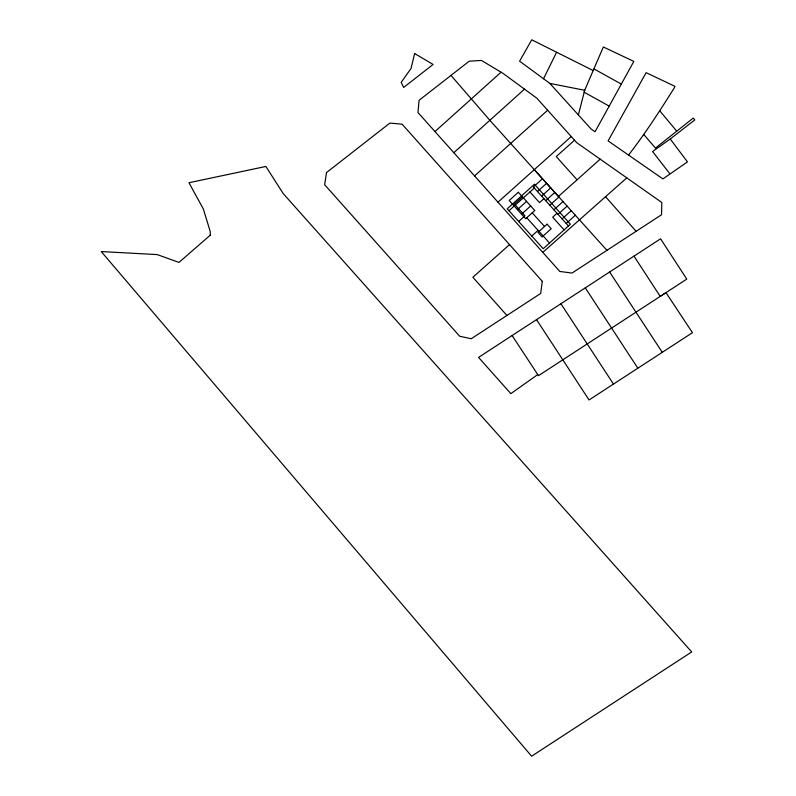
<?xml version="1.0" encoding="UTF-8"?>
<svg xmlns="http://www.w3.org/2000/svg" width="796" height="796" viewBox="0 0 796 796"><rect width="100%" height="100%" fill="white"/><g stroke="black" fill="none" stroke-linecap="round" stroke-linejoin="round"><path stroke-width="1.19" d="M578.364 114.942L584.692 90.276L603.348 46.974L633.835 61.411L595.05 131.758L591.05 128.962L549.867 83.411L519.609 61.173L531.748 39.8L593.299 70.605M543.539 78.754L556.553 52.307M628.472 155.18C645.078 133.718 659.864 110.903 674.252 87.918L674.988 86.356L646.113 72.675L608.094 140.902L662.909 178.901L687.475 161.896L670.242 139.001L652.561 151.509L669.844 173.747M547.638 110.236L474.565 175.926M524.504 89.142L453.839 152.693M513.33 205.05L522.445 196.841M542.504 178.762L533.39 186.98L568.463 225.964M517.44 209.607L526.554 201.398M537.499 191.537L546.613 183.319M521.549 214.164L530.663 205.955M541.598 196.095L550.713 187.876M518.654 221.447L524.952 215.776L515.291 205.06M543.887 198.701L539.529 202.632L529.917 191.955M545.708 200.652L554.822 192.433M549.817 205.209L558.931 196.99M553.926 209.766L563.041 201.547M531.798 236.034L538.096 230.352M557.031 213.288L552.683 217.209L564.105 229.895M558.036 214.323L567.15 206.104M562.145 218.88L571.259 210.661M566.245 223.437L575.359 215.219M434.974 131.559L501.062 72.207M497.988 202.174L417.98 112.515L419.084 100.296L469.202 61.202L481.451 60.436L503.122 73.441L536.842 98.207L576.821 142.753L661.784 202.463L661.566 214.731L571.986 273.068L559.807 271.446L497.988 202.174L571.249 136.544M574.533 140.205L556.255 156.563L577.06 179.806M508.972 210.721L534.285 188.045M600.184 159.17L558.414 196.453L489.888 120.345L450.994 75.401M509.53 244.601L472.884 277.267L506.923 315.455M542.782 252.392L626.79 177.866M670.242 139.001L694.759 119.927L693.246 118.067L655.456 148.086L643.685 134.434M537.728 374.578L510.843 393.642L478.555 357.394L660.581 238.81L686.769 279.107L538.464 375.682L512.127 335.524M549.867 83.411L584.692 90.276L584.194 92.237L609.02 106.017M594.005 68.914L621.039 83.918M534.285 169.648L606.93 250.312M532.206 212.821L544.524 226.492M526.733 217.756L549.529 243.039M605.438 196.572L636.113 231.308M676.749 131.171L659.775 110.833M662.262 352.329L609.627 271.993M637.845 368.21L585.279 287.863M613.457 384.07L560.911 303.734M536.524 319.624L589.05 399.96L692.46 332.688L665.983 292.63L660.212 296.41L634.004 256.123M542.285 281.316L540.673 293.465L471.202 338.748L459.68 336.24L324.649 184.722L326.519 172.563L389.881 123.091L402.109 124.196L542.285 281.316M414.646 53.541L411.035 68.486L401.174 82.376L403.652 87.431L433.084 64.466L414.646 53.541M518.345 192.274L509.221 200.493L525.659 218.721L534.773 210.512L518.345 192.274M534.405 184.274L507.221 208.771L543.22 248.71L570.404 224.213L534.405 184.274M547.091 224.183L537.977 232.392L542.086 236.949L551.2 228.741L547.091 224.183M210.263 235.178L178.991 262.391L157.2 254.591L101.241 251.566L531.609 756.2L691.694 651.944L283.227 193.597L265.874 166.454L188.96 182.732L203.368 209.04L210.263 231.666L210.263 235.178"/></g></svg>
